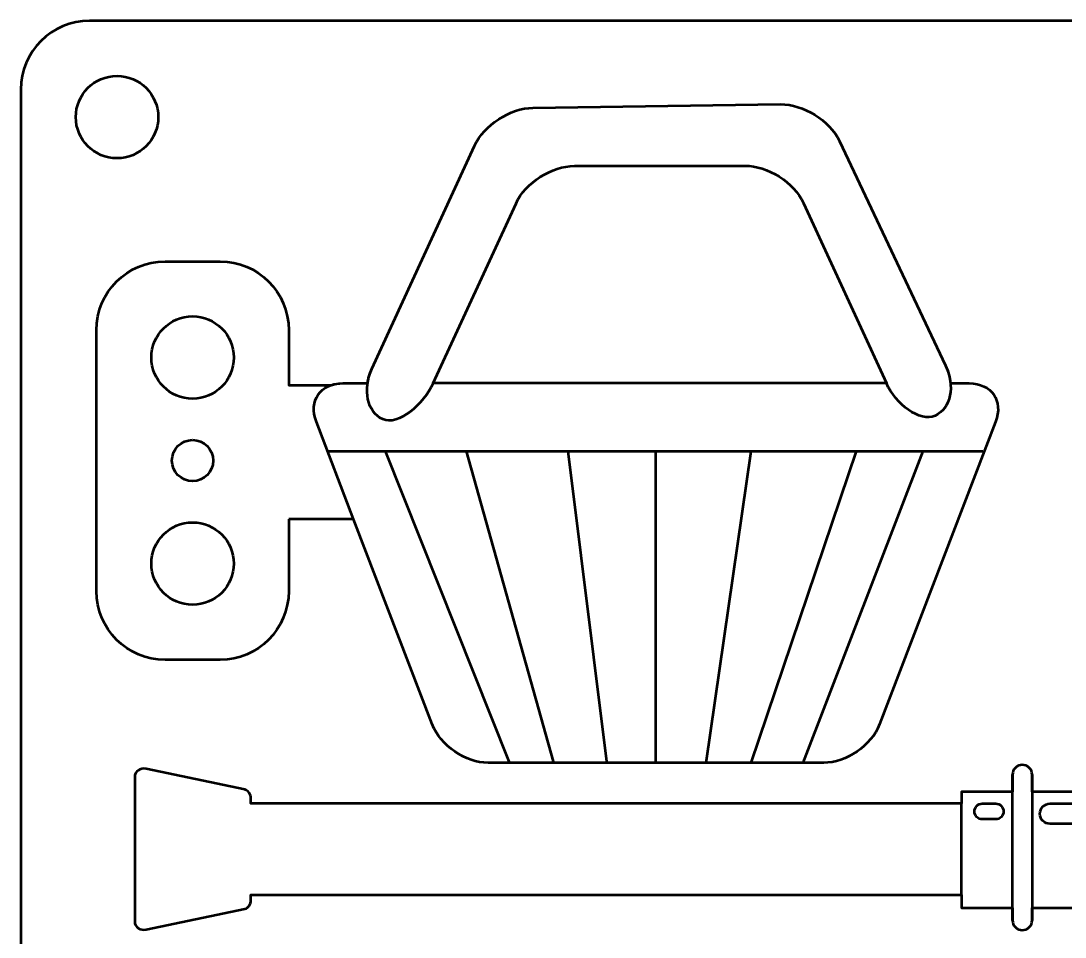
# Model space of a CAD drawing. Header units: centimetres. Extents: x -10.5 to 10.4, y -14.9 to 14.9.
# Drawn here: x -10.5 to -2.9, y 8.28 to 14.95 of the extents above; entities that cross this region are included whole.
import ezdxf

# ---------------------------------------------------------------- set-up
doc = ezdxf.new("R2010")
doc.units = ezdxf.units.CM
doc.header["$MEASUREMENT"] = 0
doc.layers.add('Layer 1', color=7, linetype='Continuous')

msp = doc.modelspace()

# ---------------------------------------------------------------- linework, layer by layer
at = {"layer": 'Layer 1', "lineweight": 53}
for centre, major_axis in [((-9.8, 14.25), (0, 0.3)), ((-9.25, 12.5), (0, 0.3)), ((-9.25, 11.75), (0, 0.15)), ((-9.25, 11), (0, 0.3))]:
    msp.add_ellipse(centre, major_axis=major_axis, ratio=1, dxfattribs=at)
at = {"layer": 'Layer 1', "color": 1, "lineweight": 53}
msp.add_open_spline([(-10.5, -14.45), (-10.5, -14.45), (-10.5, 14.45), (-10.5, 14.45), (-10.5, 14.45), (-10.5, 14.72614), (-10.27614, 14.95), (-10, 14.95), (-10, 14.95), (-10, 14.95), (9.9, 14.95), (9.9, 14.95), (9.9, 14.95), (10.17614, 14.95), (10.4, 14.72614), (10.4, 14.45), (10.4, 14.45), (10.4, 14.45), (10.4, -14.45), (10.4, -14.45), (10.4, -14.45), (10.4, -14.72614), (10.17614, -14.95), (9.9, -14.95), (9.9, -14.95), (9.9, -14.95), (-10, -14.95), (-10, -14.95), (-10, -14.95), (-10.27614, -14.95), (-10.5, -14.72614), (-10.5, -14.45)], degree=3, knots=[0, 0, 0, 0, 0.1111111, 0.1111111, 0.1111111, 0.1111111, 0.2222222, 0.2222222, 0.2222222, 0.2222222, 0.3333333, 0.3333333, 0.3333333, 0.3333333, 0.4444444, 0.4444444, 0.4444444, 0.4444444, 0.5555556, 0.5555556, 0.5555556, 0.5555556, 0.6666667, 0.6666667, 0.6666667, 0.6666667, 0.7777778, 0.7777778, 0.7777778, 0.7777778, 1, 1, 1, 1], dxfattribs=at)
at = {"layer": 'Layer 1', "color": 3, "lineweight": 53}
for points, knots in [([(-8.55, 11.32452), (-8.55, 11.32452), (-8.07748, 11.32452), (-8.07748, 11.32452), (-8.07748, 11.32452), (-8.07748, 11.32452), (-7.50494, 9.83038), (-7.50494, 9.83038), (-7.50494, 9.83038), (-7.4459, 9.67631), (-7.2626, 9.55021), (-7.0976, 9.55021), (-7.0976, 9.55021), (-7.0976, 9.55021), (-4.6549, 9.55021), (-4.6549, 9.55021), (-4.6549, 9.55021), (-4.4899, 9.55021), (-4.30657, 9.67631), (-4.24753, 9.83038), (-4.24753, 9.83038), (-4.24753, 9.83038), (-3.40389, 12.032), (-3.40389, 12.032), (-3.40389, 12.032), (-3.34486, 12.18605), (-3.43156, 12.31214), (-3.59657, 12.31214), (-3.59657, 12.31214), (-3.59657, 12.31214), (-3.7312, 12.31214), (-3.7312, 12.31214), (-3.7312, 12.31214), (-3.73478, 12.35462), (-3.74641, 12.39889), (-3.76677, 12.4419), (-3.76677, 12.4419), (-3.76677, 12.4419), (-4.54031, 14.0758), (-4.54031, 14.0758), (-4.54031, 14.0758), (-4.61092, 14.22493), (-4.80365, 14.34507), (-4.96865, 14.3428), (-4.96865, 14.3428), (-4.96865, 14.3428), (-6.77139, 14.31776), (-6.77139, 14.31776), (-6.77139, 14.31776), (-6.93637, 14.31549), (-7.12783, 14.19098), (-7.19679, 14.04109), (-7.19679, 14.04109), (-7.19679, 14.04109), (-7.94444, 12.41684), (-7.94444, 12.41684), (-7.94444, 12.41684), (-7.96038, 12.38222), (-7.97074, 12.34679), (-7.97587, 12.31214), (-7.97587, 12.31214), (-7.97587, 12.31214), (-8.15593, 12.31214), (-8.15593, 12.31214), (-8.15593, 12.31214), (-8.18681, 12.31214), (-8.21495, 12.30772), (-8.2399, 12.29953), (-8.2399, 12.29953), (-8.2399, 12.29953), (-8.55, 12.29953), (-8.55, 12.29953), (-8.55, 12.29953), (-8.55, 12.29953), (-8.55, 12.7), (-8.55, 12.7), (-8.55, 12.7), (-8.55, 12.97614), (-8.77386, 13.2), (-9.05, 13.2), (-9.05, 13.2), (-9.05, 13.2), (-9.45, 13.2), (-9.45, 13.2), (-9.45, 13.2), (-9.72614, 13.2), (-9.95, 12.97614), (-9.95, 12.7), (-9.95, 12.7), (-9.95, 12.7), (-9.95, 10.8), (-9.95, 10.8), (-9.95, 10.8), (-9.95, 10.52386), (-9.72614, 10.3), (-9.45, 10.3), (-9.45, 10.3), (-9.45, 10.3), (-9.05, 10.3), (-9.05, 10.3), (-9.05, 10.3), (-8.77386, 10.3), (-8.55, 10.52386), (-8.55, 10.8), (-8.55, 10.8), (-8.55, 10.8), (-8.55, 11.32452), (-8.55, 11.32452)], [0, 0, 0, 0, 0.0357143, 0.0357143, 0.0357143, 0.0357143, 0.0714286, 0.0714286, 0.0714286, 0.0714286, 0.1071429, 0.1071429, 0.1071429, 0.1071429, 0.1428571, 0.1428571, 0.1428571, 0.1428571, 0.1785714, 0.1785714, 0.1785714, 0.1785714, 0.2142857, 0.2142857, 0.2142857, 0.2142857, 0.25, 0.25, 0.25, 0.25, 0.2857143, 0.2857143, 0.2857143, 0.2857143, 0.3214286, 0.3214286, 0.3214286, 0.3214286, 0.3571429, 0.3571429, 0.3571429, 0.3571429, 0.3928571, 0.3928571, 0.3928571, 0.3928571, 0.4285714, 0.4285714, 0.4285714, 0.4285714, 0.4642857, 0.4642857, 0.4642857, 0.4642857, 0.5, 0.5, 0.5, 0.5, 0.5357143, 0.5357143, 0.5357143, 0.5357143, 0.5714286, 0.5714286, 0.5714286, 0.5714286, 0.6071429, 0.6071429, 0.6071429, 0.6071429, 0.6428571, 0.6428571, 0.6428571, 0.6428571, 0.6785714, 0.6785714, 0.6785714, 0.6785714, 0.7142857, 0.7142857, 0.7142857, 0.7142857, 0.75, 0.75, 0.75, 0.75, 0.7857143, 0.7857143, 0.7857143, 0.7857143, 0.8214286, 0.8214286, 0.8214286, 0.8214286, 0.8571429, 0.8571429, 0.8571429, 0.8571429, 0.8928571, 0.8928571, 0.8928571, 0.8928571, 0.9285714, 0.9285714, 0.9285714, 0.9285714, 1, 1, 1, 1]), ([(-1.48692, 7.7947), (-1.48692, 7.7947), (-0.9624, 7.7947), (-0.9624, 7.7947), (-0.9624, 7.7947), (-0.9624, 7.7947), (-0.9624, 8.48454), (-0.9624, 8.48454), (-0.9624, 8.48454), (-0.9624, 8.48454), (-1.12668, 8.49492), (-1.12668, 8.49492), (-1.12668, 8.49492), (-1.12668, 8.49492), (-1.12668, 8.47307), (-1.12668, 8.47307), (-1.12668, 8.47307), (-1.12668, 8.39554), (-1.19011, 8.33208), (-1.26768, 8.33208), (-1.26768, 8.33208), (-1.3368, 8.33208), (-1.39472, 8.3825), (-1.4065, 8.44836), (-1.4065, 8.44836), (-1.41827, 8.3825), (-1.47619, 8.33208), (-1.54531, 8.33208), (-1.54531, 8.33208), (-1.62287, 8.33208), (-1.68631, 8.39554), (-1.68631, 8.47307), (-1.68631, 8.47307), (-1.68631, 8.47307), (-1.68631, 8.49492), (-1.68631, 8.49492), (-1.68631, 8.49492), (-1.68631, 8.49492), (-2.455, 8.49492), (-2.455, 8.49492), (-2.455, 8.49492), (-2.455, 8.49492), (-2.455, 8.40365), (-2.455, 8.40365), (-2.455, 8.40365), (-2.455, 8.36429), (-2.48719, 8.33209), (-2.52654, 8.33209), (-2.52654, 8.33209), (-2.56592, 8.33209), (-2.59811, 8.36429), (-2.59811, 8.40365), (-2.59811, 8.40365), (-2.59811, 8.40365), (-2.59811, 8.49492), (-2.59811, 8.49492), (-2.59811, 8.49492), (-2.59811, 8.49492), (-3.13694, 8.49492), (-3.13694, 8.49492), (-3.13694, 8.49492), (-3.13694, 8.49492), (-3.13694, 8.40365), (-3.13694, 8.40365), (-3.13694, 8.40365), (-3.13694, 8.36429), (-3.16914, 8.33209), (-3.20851, 8.33209), (-3.20851, 8.33209), (-3.24789, 8.33209), (-3.28009, 8.36429), (-3.28009, 8.40365), (-3.28009, 8.40365), (-3.28009, 8.40365), (-3.28009, 8.49492), (-3.28009, 8.49492), (-3.28009, 8.49492), (-3.28009, 8.49492), (-3.65236, 8.49492), (-3.65236, 8.49492), (-3.65236, 8.49492), (-3.65236, 8.49492), (-3.65236, 8.59036), (-3.65236, 8.59036), (-3.65236, 8.59036), (-3.65236, 8.59036), (-8.82548, 8.59036), (-8.82548, 8.59036), (-8.82548, 8.59036), (-8.82548, 8.59036), (-8.82548, 8.55158), (-8.82548, 8.55158), (-8.82548, 8.55158), (-8.82548, 8.52142), (-8.84504, 8.49264), (-8.86954, 8.48748), (-8.86954, 8.48748), (-8.86954, 8.48748), (-9.58709, 8.33664), (-9.58709, 8.33664), (-9.58709, 8.33664), (-9.6328, 8.327), (-9.67136, 8.35391), (-9.67136, 8.39672), (-9.67136, 8.39672), (-9.67136, 8.39672), (-9.67136, 9.44569), (-9.67136, 9.44569), (-9.67136, 9.44569), (-9.67136, 9.48848), (-9.6328, 9.51538), (-9.58709, 9.50578), (-9.58709, 9.50578), (-9.58709, 9.50578), (-8.86954, 9.35491), (-8.86954, 9.35491), (-8.86954, 9.35491), (-8.84504, 9.34978), (-8.82548, 9.32097), (-8.82548, 9.29083), (-8.82548, 9.29083), (-8.82548, 9.29083), (-8.82548, 9.25306), (-8.82548, 9.25306), (-8.82548, 9.25306), (-8.82548, 9.25306), (-3.65236, 9.25306), (-3.65236, 9.25306), (-3.65236, 9.25306), (-3.65236, 9.25306), (-3.65236, 9.33975), (-3.65236, 9.33975), (-3.65236, 9.33975), (-3.65236, 9.33975), (-3.28009, 9.33975), (-3.28009, 9.33975), (-3.28009, 9.33975), (-3.28009, 9.33975), (-3.28009, 9.46403), (-3.28009, 9.46403), (-3.28009, 9.46403), (-3.28009, 9.5034), (-3.24789, 9.5356), (-3.20851, 9.5356), (-3.20851, 9.5356), (-3.16914, 9.5356), (-3.13694, 9.5034), (-3.13694, 9.46403), (-3.13694, 9.46403), (-3.13694, 9.46403), (-3.13694, 9.33975), (-3.13694, 9.33975), (-3.13694, 9.33975), (-3.13694, 9.33975), (-2.59811, 9.33975), (-2.59811, 9.33975), (-2.59811, 9.33975), (-2.59811, 9.33975), (-2.59811, 9.46403), (-2.59811, 9.46403), (-2.59811, 9.46403), (-2.59811, 9.5034), (-2.56592, 9.5356), (-2.52654, 9.5356), (-2.52654, 9.5356), (-2.48719, 9.5356), (-2.455, 9.5034), (-2.455, 9.46403), (-2.455, 9.46403), (-2.455, 9.46403), (-2.455, 9.33975), (-2.455, 9.33975), (-2.455, 9.33975), (-2.455, 9.33975), (-1.68631, 9.33975), (-1.68631, 9.33975), (-1.68631, 9.33975), (-1.68631, 9.33975), (-1.68631, 9.3946), (-1.68631, 9.3946), (-1.68631, 9.3946), (-1.68631, 9.47215), (-1.62287, 9.5356), (-1.54531, 9.5356), (-1.54531, 9.5356), (-1.47619, 9.5356), (-1.41827, 9.48519), (-1.4065, 9.41932), (-1.4065, 9.41932), (-1.39472, 9.48519), (-1.3368, 9.5356), (-1.26768, 9.5356), (-1.26768, 9.5356), (-1.19011, 9.5356), (-1.12668, 9.47215), (-1.12668, 9.3946), (-1.12668, 9.3946), (-1.12668, 9.3946), (-1.12668, 9.33975), (-1.12668, 9.33975), (-1.12668, 9.33975), (-1.12668, 9.33975), (-0.81419, 9.33975), (-0.81419, 9.33975), (-0.81419, 9.33975), (-0.80209, 9.3481), (-0.78949, 9.35594), (-0.77626, 9.36308), (-0.77626, 9.36308), (-0.67459, 9.40342), (-0.50816, 9.3692), (-0.23588, 9.44758), (-0.23588, 9.44758), (-0.19423, 9.55595), (-0.06465, 9.58819), (0.13655, 9.57453), (0.13655, 9.57453), (0.57404, 9.8936), (1.2191, 9.77565), (1.22911, 8.92252), (1.22911, 8.92252), (1.23056, 8.06851), (0.54448, 7.92076), (0.16475, 8.24584), (0.16475, 8.24584), (0.1112, 8.2403), (0.0599, 8.23619), (0.01261, 8.23604), (0.01261, 8.23604), (0.01261, 8.23604), (0.01261, 7.7947), (0.01261, 7.7947), (0.01261, 7.7947), (0.01261, 7.7947), (0.41308, 7.7947), (0.41308, 7.7947), (0.41308, 7.7947), (0.68922, 7.7947), (0.91308, 7.57084), (0.91308, 7.2947), (0.91308, 7.2947), (0.91308, 7.2947), (0.91308, 6.8947), (0.91308, 6.8947), (0.91308, 6.8947), (0.91308, 6.61856), (0.68922, 6.3947), (0.41308, 6.3947), (0.41308, 6.3947), (0.41308, 6.3947), (-1.48692, 6.3947), (-1.48692, 6.3947), (-1.48692, 6.3947), (-1.76306, 6.3947), (-1.98692, 6.61856), (-1.98692, 6.8947), (-1.98692, 6.8947), (-1.98692, 6.8947), (-1.98692, 7.2947), (-1.98692, 7.2947), (-1.98692, 7.2947), (-1.98692, 7.57084), (-1.76306, 7.7947), (-1.48692, 7.7947)], [0, 0, 0, 0, 0.0149254, 0.0149254, 0.0149254, 0.0149254, 0.0298507, 0.0298507, 0.0298507, 0.0298507, 0.0447761, 0.0447761, 0.0447761, 0.0447761, 0.0597015, 0.0597015, 0.0597015, 0.0597015, 0.0746269, 0.0746269, 0.0746269, 0.0746269, 0.0895522, 0.0895522, 0.0895522, 0.0895522, 0.1044776, 0.1044776, 0.1044776, 0.1044776, 0.119403, 0.119403, 0.119403, 0.119403, 0.1343284, 0.1343284, 0.1343284, 0.1343284, 0.1492537, 0.1492537, 0.1492537, 0.1492537, 0.1641791, 0.1641791, 0.1641791, 0.1641791, 0.1791045, 0.1791045, 0.1791045, 0.1791045, 0.1940299, 0.1940299, 0.1940299, 0.1940299, 0.2089552, 0.2089552, 0.2089552, 0.2089552, 0.2238806, 0.2238806, 0.2238806, 0.2238806, 0.238806, 0.238806, 0.238806, 0.238806, 0.2537313, 0.2537313, 0.2537313, 0.2537313, 0.2686567, 0.2686567, 0.2686567, 0.2686567, 0.2835821, 0.2835821, 0.2835821, 0.2835821, 0.2985075, 0.2985075, 0.2985075, 0.2985075, 0.3134328, 0.3134328, 0.3134328, 0.3134328, 0.3283582, 0.3283582, 0.3283582, 0.3283582, 0.3432836, 0.3432836, 0.3432836, 0.3432836, 0.358209, 0.358209, 0.358209, 0.358209, 0.3731343, 0.3731343, 0.3731343, 0.3731343, 0.3880597, 0.3880597, 0.3880597, 0.3880597, 0.4029851, 0.4029851, 0.4029851, 0.4029851, 0.4179104, 0.4179104, 0.4179104, 0.4179104, 0.4328358, 0.4328358, 0.4328358, 0.4328358, 0.4477612, 0.4477612, 0.4477612, 0.4477612, 0.4626866, 0.4626866, 0.4626866, 0.4626866, 0.4776119, 0.4776119, 0.4776119, 0.4776119, 0.4925373, 0.4925373, 0.4925373, 0.4925373, 0.5074627, 0.5074627, 0.5074627, 0.5074627, 0.5223881, 0.5223881, 0.5223881, 0.5223881, 0.5373134, 0.5373134, 0.5373134, 0.5373134, 0.5522388, 0.5522388, 0.5522388, 0.5522388, 0.5671642, 0.5671642, 0.5671642, 0.5671642, 0.5820896, 0.5820896, 0.5820896, 0.5820896, 0.5970149, 0.5970149, 0.5970149, 0.5970149, 0.6119403, 0.6119403, 0.6119403, 0.6119403, 0.6268657, 0.6268657, 0.6268657, 0.6268657, 0.641791, 0.641791, 0.641791, 0.641791, 0.6567164, 0.6567164, 0.6567164, 0.6567164, 0.6716418, 0.6716418, 0.6716418, 0.6716418, 0.6865672, 0.6865672, 0.6865672, 0.6865672, 0.7014925, 0.7014925, 0.7014925, 0.7014925, 0.7164179, 0.7164179, 0.7164179, 0.7164179, 0.7313433, 0.7313433, 0.7313433, 0.7313433, 0.7462687, 0.7462687, 0.7462687, 0.7462687, 0.761194, 0.761194, 0.761194, 0.761194, 0.7761194, 0.7761194, 0.7761194, 0.7761194, 0.7910448, 0.7910448, 0.7910448, 0.7910448, 0.8059701, 0.8059701, 0.8059701, 0.8059701, 0.8208955, 0.8208955, 0.8208955, 0.8208955, 0.8358209, 0.8358209, 0.8358209, 0.8358209, 0.8507463, 0.8507463, 0.8507463, 0.8507463, 0.8656716, 0.8656716, 0.8656716, 0.8656716, 0.880597, 0.880597, 0.880597, 0.880597, 0.8955224, 0.8955224, 0.8955224, 0.8955224, 0.9104478, 0.9104478, 0.9104478, 0.9104478, 0.9253731, 0.9253731, 0.9253731, 0.9253731, 0.9402985, 0.9402985, 0.9402985, 0.9402985, 0.9552239, 0.9552239, 0.9552239, 0.9552239, 0.9701493, 0.9701493, 0.9701493, 0.9701493, 1, 1, 1, 1])]:
    msp.add_open_spline(points, degree=3, knots=knots, dxfattribs=at)
at = {"layer": 'Layer 1', "lineweight": 53}
msp.add_open_spline([(-4.19857, 12.31214), (-4.19857, 12.31214), (-4.80252, 13.62411), (-4.80252, 13.62411), (-4.80252, 13.62411), (-4.87153, 13.774), (-5.06299, 13.89645), (-5.22796, 13.8962), (-5.22796, 13.8962), (-5.22796, 13.8962), (-6.46944, 13.89441), (-6.46944, 13.89441), (-6.46944, 13.89441), (-6.63447, 13.89417), (-6.82591, 13.77135), (-6.89489, 13.62146), (-6.89489, 13.62146), (-6.89489, 13.62146), (-7.49754, 12.31214), (-7.49754, 12.31214), (-7.49754, 12.31214), (-7.49754, 12.31214), (-4.19857, 12.31214), (-4.19857, 12.31214)], degree=3, knots=[0, 0, 0, 0, 0.1428571, 0.1428571, 0.1428571, 0.1428571, 0.2857143, 0.2857143, 0.2857143, 0.2857143, 0.4285714, 0.4285714, 0.4285714, 0.4285714, 0.5714286, 0.5714286, 0.5714286, 0.5714286, 0.7142857, 0.7142857, 0.7142857, 0.7142857, 1, 1, 1, 1], dxfattribs=at)
at = {"layer": 'Layer 1', "color": 5, "lineweight": 53}
for points, knots in [([(-7.49754, 12.31213), (-7.56653, 12.16225), (-7.75329, 11.99851), (-7.86563, 12.05024), (-7.86563, 12.05024), (-7.97798, 12.10197), (-8.01346, 12.26694), (-7.94444, 12.41683)], [0, 0, 0, 0, 0.3333333, 0.3333333, 0.3333333, 0.3333333, 1, 1, 1, 1]), ([(-3.76677, 12.44189), (-3.69617, 12.29278), (-3.7303, 12.12842), (-3.84265, 12.07669), (-3.84265, 12.07669), (-3.955, 12.02497), (-4.12959, 12.16225), (-4.19857, 12.31213)], [0, 0, 0, 0, 0.3333333, 0.3333333, 0.3333333, 0.3333333, 1, 1, 1, 1]), ([(-3.34517, 9.19603), (-3.34517, 9.22741), (-3.37083, 9.25307), (-3.40223, 9.25307), (-3.40223, 9.25307), (-3.40223, 9.25307), (-3.49979, 9.25307), (-3.49979, 9.25307), (-3.49979, 9.25307), (-3.53118, 9.25307), (-3.55685, 9.22741), (-3.55685, 9.19603), (-3.55685, 9.19603), (-3.55685, 9.16465), (-3.53118, 9.13898), (-3.49979, 9.13898), (-3.49979, 9.13898), (-3.49979, 9.13898), (-3.40223, 9.13898), (-3.40223, 9.13898), (-3.40223, 9.13898), (-3.37083, 9.13898), (-3.34517, 9.16465), (-3.34517, 9.19603)], [0, 0, 0, 0, 0.1428571, 0.1428571, 0.1428571, 0.1428571, 0.2857143, 0.2857143, 0.2857143, 0.2857143, 0.4285714, 0.4285714, 0.4285714, 0.4285714, 0.5714286, 0.5714286, 0.5714286, 0.5714286, 0.7142857, 0.7142857, 0.7142857, 0.7142857, 1, 1, 1, 1]), ([(-2.64403, 9.17949), (-2.64403, 9.21997), (-2.67716, 9.25307), (-2.71762, 9.25307), (-2.71762, 9.25307), (-2.71762, 9.25307), (-3.00701, 9.25307), (-3.00701, 9.25307), (-3.00701, 9.25307), (-3.04747, 9.25307), (-3.0806, 9.21997), (-3.0806, 9.17949), (-3.0806, 9.17949), (-3.0806, 9.13901), (-3.04747, 9.10591), (-3.00701, 9.10591), (-3.00701, 9.10591), (-3.00701, 9.10591), (-2.71762, 9.10591), (-2.71762, 9.10591), (-2.71762, 9.10591), (-2.67716, 9.10591), (-2.64403, 9.13901), (-2.64403, 9.17949)], [0, 0, 0, 0, 0.1428571, 0.1428571, 0.1428571, 0.1428571, 0.2857143, 0.2857143, 0.2857143, 0.2857143, 0.4285714, 0.4285714, 0.4285714, 0.4285714, 0.5714286, 0.5714286, 0.5714286, 0.5714286, 0.7142857, 0.7142857, 0.7142857, 0.7142857, 1, 1, 1, 1])]:
    msp.add_open_spline(points, degree=3, knots=knots, dxfattribs=at)
for points in [[(-8.34858, 12.03199), (-8.40762, 12.18604), (-8.32093, 12.31213), (-8.15593, 12.31213)], [(-8.07748, 11.32452), (-8.07748, 11.32452), (-8.34858, 12.03199), (-8.34858, 12.03199)], [(-8.26636, 11.81743), (-8.26636, 11.81743), (-3.49497, 11.81743), (-3.49497, 11.81743)], [(-7.84739, 11.81743), (-7.84739, 11.81743), (-6.94781, 9.56062), (-6.94781, 9.56062)], [(-6.62147, 9.56062), (-6.62147, 9.56062), (-7.25647, 11.81743), (-7.25647, 11.81743)], [(-6.23344, 9.56062), (-6.23344, 9.56062), (-6.51567, 11.81743), (-6.51567, 11.81743)], [(-5.87625, 9.55024), (-5.87625, 9.55024), (-5.87625, 11.81743), (-5.87625, 11.81743)], [(-5.51023, 9.55024), (-5.51023, 9.55024), (-5.18392, 11.81743), (-5.18392, 11.81743)], [(-5.18392, 9.55024), (-5.18392, 9.55024), (-4.41662, 11.81743), (-4.41662, 11.81743)], [(-4.80469, 9.55024), (-4.80469, 9.55024), (-3.93156, 11.81743), (-3.93156, 11.81743)], [(-3.28009, 8.40365), (-3.28009, 8.40365), (-3.28009, 9.46403), (-3.28009, 9.46403)], [(-3.13694, 9.46403), (-3.13694, 9.46403), (-3.13694, 8.40365), (-3.13694, 8.40365)], [(-3.65237, 8.59036), (-3.65237, 8.59036), (-3.65237, 9.25306), (-3.65237, 9.25306)]]:
    msp.add_open_spline(points, degree=3, dxfattribs=at)

doc.saveas('drawing.dxf')
